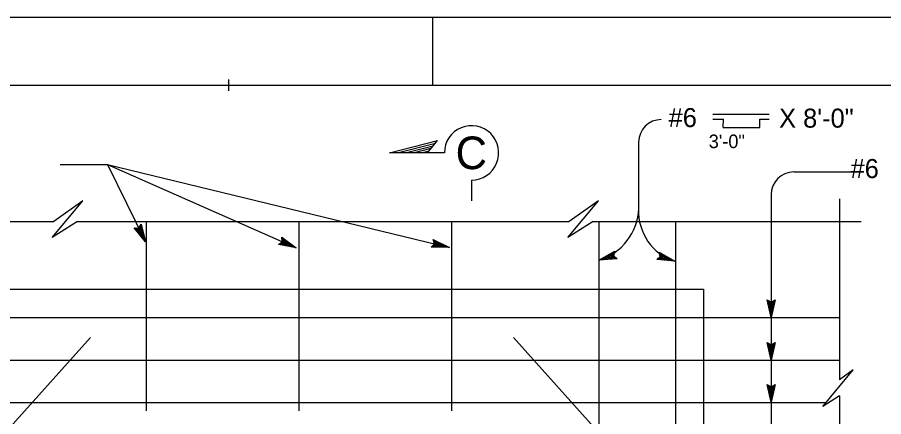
# Model space of a CAD drawing. Extents: x 0 to 2.83, y 0 to 1.83.
# Drawn here: x 0.37 to 0.902, y 1.588 to 1.833 of the extents above; entities that cross this region are included whole.
import ezdxf

# ---------------------------------------------------------------- set-up
doc = ezdxf.new("R2010")
doc.units = 0
for name, color, linetype in [('10 Sheet Format', 7, 'Continuous'), ('210 Border', 7, 'Continuous'), ('212 Leaders and Dim Lines', 7, 'Continuous'), ('214 Text and Titles', 7, 'Continuous'), ('216 Rebar', 7, 'Continuous'), ('241 Concrete', 7, 'Continuous')]:
    doc.layers.add(name, color=color, linetype=linetype)

msp = doc.modelspace()

# ---------------------------------------------------------------- linework, layer by layer
at = {"layer": '10 Sheet Format'}
msp.add_lwpolyline([(0, 0), (2.83333, 0), (2.83333, 1.83333), (0, 1.83333)], close=True, dxfattribs=at)
at = {"layer": '210 Border'}
for p, q in [((0.625, 1.83333), (0.625, 1.79167)), ((0.5, 1.78819), (0.5, 1.79514)), ((0.08333, 1.79167), (2.79167, 1.79167))]:
    msp.add_line(p, q, dxfattribs=at)
at = {"layer": '212 Leaders and Dim Lines'}
for p, q in [((0.75149, 1.75675), (0.75149, 1.71617)), ((0.39628, 1.74314), (0.42536, 1.74314)), ((0.42536, 1.74314), (0.44877, 1.69564)), ((0.42536, 1.74314), (0.54129, 1.69187)), ((0.42536, 1.74314), (0.63532, 1.69225)), ((0.84672, 1.73851), (0.88182, 1.73851)), ((0.83283, 1.72462), (0.83283, 1.39482)), ((0.44877, 1.69564), (0.44182, 1.70431)), ((0.44182, 1.70431), (0.44182, 1.70431)), ((0.44182, 1.70431), (0.44461, 1.70408)), ((0.44765, 1.6979), (0.44259, 1.70422)), ((0.44656, 1.70012), (0.44329, 1.70421)), ((0.44546, 1.70236), (0.44406, 1.70411)), ((0.44461, 1.70408), (0.44615, 1.70645)), ((0.44493, 1.70458), (0.44546, 1.70236)), ((0.44535, 1.70514), (0.44656, 1.70012)), ((0.44574, 1.70581), (0.44767, 1.69788)), ((0.44615, 1.70645), (0.44615, 1.70645)), ((0.44615, 1.70645), (0.44877, 1.69564)), ((0.53269, 1.69568), (0.53235, 1.69848)), ((0.53235, 1.69848), (0.53235, 1.69848)), ((0.53235, 1.69848), (0.54129, 1.69187)), ((0.53244, 1.69773), (0.53901, 1.69288)), ((0.53257, 1.69696), (0.53673, 1.6939)), ((0.62619, 1.69446), (0.62535, 1.69716)), ((0.62535, 1.69716), (0.62535, 1.69716)), ((0.62535, 1.69716), (0.63532, 1.69225)), ((0.44877, 1.69564), (0.44877, 1.69564)), ((0.53039, 1.69406), (0.53269, 1.69568)), ((0.54129, 1.69187), (0.53039, 1.69406)), ((0.53039, 1.69406), (0.53039, 1.69406)), ((0.53899, 1.69288), (0.53105, 1.69448)), ((0.53673, 1.6939), (0.53159, 1.69493)), ((0.53444, 1.69491), (0.53224, 1.69535)), ((0.5326, 1.69626), (0.53444, 1.69491)), ((0.54129, 1.69187), (0.54129, 1.69187)), ((0.62421, 1.69247), (0.62619, 1.69446)), ((0.63532, 1.69225), (0.62421, 1.69247)), ((0.62421, 1.69247), (0.62421, 1.69247)), ((0.63288, 1.69283), (0.62478, 1.693)), ((0.63047, 1.69343), (0.62524, 1.69353)), ((0.62558, 1.69644), (0.6329, 1.69284)), ((0.62804, 1.69402), (0.6258, 1.69406)), ((0.62584, 1.69571), (0.63047, 1.69343)), ((0.626, 1.69503), (0.62804, 1.69402)), ((0.63532, 1.69225), (0.63532, 1.69225)), ((0.72713, 1.68448), (0.73684, 1.6899)), ((0.72954, 1.68521), (0.73662, 1.68915)), ((0.73192, 1.68591), (0.73649, 1.68846)), ((0.73707, 1.68628), (0.73192, 1.68591)), ((0.73432, 1.68662), (0.73627, 1.68772)), ((0.73659, 1.68678), (0.73432, 1.68662)), ((0.73684, 1.6899), (0.73614, 1.68718)), ((0.73614, 1.68718), (0.73822, 1.68527)), ((0.73684, 1.6899), (0.73684, 1.6899)), ((0.76266, 1.68474), (0.76477, 1.6866)), ((0.76477, 1.6866), (0.76413, 1.68935)), ((0.76413, 1.68935), (0.76413, 1.68935)), ((0.76413, 1.68935), (0.77373, 1.68374)), ((0.76431, 1.68861), (0.77136, 1.6845)), ((0.76659, 1.68602), (0.76436, 1.68623)), ((0.76451, 1.68787), (0.76897, 1.68526)), ((0.76462, 1.68717), (0.76659, 1.68602)), ((0.73822, 1.68527), (0.72713, 1.68448)), ((0.72713, 1.68448), (0.72713, 1.68448)), ((0.73766, 1.68577), (0.72953, 1.68519)), ((0.73822, 1.68527), (0.73822, 1.68527)), ((0.77373, 1.68374), (0.76266, 1.68474)), ((0.76266, 1.68474), (0.76266, 1.68474)), ((0.77133, 1.6845), (0.76327, 1.68523)), ((0.76897, 1.68526), (0.76376, 1.68573)), ((0.77373, 1.68374), (0.77373, 1.68374)), ((0.83283, 1.6492), (0.83042, 1.66005)), ((0.83042, 1.66005), (0.83042, 1.66005)), ((0.83042, 1.66005), (0.83283, 1.6586)), ((0.83283, 1.65171), (0.83107, 1.65962)), ((0.83283, 1.6586), (0.83525, 1.66005)), ((0.83525, 1.66005), (0.83283, 1.6492)), ((0.83461, 1.65966), (0.83283, 1.65169)), ((0.83525, 1.66005), (0.83525, 1.66005)), ((0.83283, 1.65419), (0.8317, 1.6593)), ((0.83283, 1.65669), (0.83235, 1.65887)), ((0.83396, 1.65923), (0.83283, 1.65419)), ((0.83333, 1.65891), (0.83283, 1.65669)), ((0.83283, 1.6492), (0.83283, 1.6492)), ((0.83283, 1.62315), (0.83042, 1.634)), ((0.83042, 1.634), (0.83042, 1.634)), ((0.83042, 1.634), (0.83283, 1.63255)), ((0.83282, 1.62567), (0.83107, 1.63357)), ((0.83283, 1.62815), (0.8317, 1.63325)), ((0.83283, 1.63064), (0.83235, 1.63283)), ((0.83283, 1.63255), (0.83525, 1.634)), ((0.83525, 1.634), (0.83283, 1.62315)), ((0.83461, 1.63361), (0.83283, 1.62565)), ((0.83396, 1.63319), (0.83283, 1.62815)), ((0.83333, 1.63287), (0.83283, 1.63064)), ((0.83525, 1.634), (0.83525, 1.634)), ((0.83283, 1.62315), (0.83283, 1.62315)), ((0.83283, 1.59725), (0.83043, 1.6081)), ((0.83043, 1.6081), (0.83043, 1.6081)), ((0.83043, 1.6081), (0.83283, 1.60666)), ((0.83283, 1.59977), (0.83108, 1.60768)), ((0.83283, 1.60225), (0.8317, 1.60736)), ((0.83284, 1.60475), (0.83235, 1.60693)), ((0.83283, 1.60666), (0.83526, 1.6081)), ((0.83526, 1.6081), (0.83283, 1.59725)), ((0.83461, 1.60771), (0.83283, 1.59975)), ((0.83396, 1.60729), (0.83283, 1.60225)), ((0.83333, 1.60697), (0.83284, 1.60475)), ((0.83526, 1.6081), (0.83526, 1.6081)), ((0.83283, 1.59725), (0.83283, 1.59725))]:
    msp.add_line(p, q, dxfattribs=at)
for centre, radius, start, end in [((0.76538, 1.75676), 0.01389, 90, 180), ((0.84672, 1.72462), 0.01389, 90, 180), ((0.71731, 1.71727), 0.03423, 286.6748, 358.0808), ((0.78343, 1.71421), 0.03198, 177.3448, 252.3364)]:
    msp.add_arc(centre, radius, start, end, dxfattribs=at)
at = {"layer": '214 Text and Titles'}
for p, q in [((0.79711, 1.77386), (0.83166, 1.77386)), ((0.79711, 1.77085), (0.80348, 1.77085)), ((0.80344, 1.76576), (0.80348, 1.77085)), ((0.80344, 1.76576), (0.82581, 1.76576)), ((0.82581, 1.76576), (0.82585, 1.77085)), ((0.82585, 1.77085), (0.83166, 1.77085)), ((0.59846, 1.75023), (0.62794, 1.75775)), ((0.60331, 1.75023), (0.62668, 1.75619)), ((0.62185, 1.75023), (0.62794, 1.75775)), ((0.63223, 1.75023), (0.59846, 1.75023)), ((0.60815, 1.75023), (0.62541, 1.75463)), ((0.613, 1.75023), (0.62415, 1.75307)), ((0.61785, 1.75023), (0.62289, 1.75152)), ((0.63223, 1.75038), (0.63223, 1.75038)), ((0.64889, 1.73356), (0.64889, 1.72088))]:
    msp.add_line(p, q, dxfattribs=at)
msp.add_arc((0.64889, 1.75023), 0.01667, 269.9995, 180, dxfattribs=at)
at = {"layer": '216 Rebar'}
for p, q in [((0.44935, 1.5919), (0.44935, 1.70822)), ((0.5431, 1.5919), (0.5431, 1.70822)), ((0.63685, 1.5919), (0.63685, 1.70822)), ((0.72713, 1.70822), (0.72713, 1.33322)), ((0.77401, 1.70822), (0.77401, 1.33322)), ((0.2497, 1.64919), (0.8747, 1.64919)), ((0.30351, 1.51305), (0.41503, 1.63691)), ((0.78618, 1.51305), (0.67466, 1.63691)), ((0.2497, 1.62315), (0.8747, 1.62315)), ((0.2497, 1.59711), (0.86653, 1.59711))]:
    msp.add_line(p, q, dxfattribs=at)
at = {"layer": '241 Concrete'}
for p, q in [((0.39155, 1.69835), (0.41035, 1.7208)), ((0.41035, 1.7208), (0.39245, 1.70822)), ((0.70801, 1.69835), (0.72682, 1.7208)), ((0.72682, 1.7208), (0.70891, 1.70822)), ((0.8747, 1.72212), (0.8747, 1.61108)), ((0.23361, 1.70822), (0.39245, 1.70822)), ((0.40707, 1.70822), (0.39155, 1.69835)), ((0.40707, 1.70822), (0.70891, 1.70822)), ((0.72354, 1.70822), (0.70801, 1.69835)), ((0.72354, 1.70822), (0.88813, 1.70822)), ((0.29137, 1.66655), (0.79137, 1.66655)), ((0.79137, 1.66655), (0.79137, 1.37489)), ((0.86445, 1.59464), (0.88326, 1.61709)), ((0.88326, 1.61709), (0.8747, 1.61108)), ((0.8747, 1.60115), (0.86445, 1.59464)), ((0.8747, 1.60115), (0.8747, 1.44173))]:
    msp.add_line(p, q, dxfattribs=at)

# ---------------------------------------------------------------- texts
at = {"layer": '214 Text and Titles'}
for s, height, p in [('#6', 0.011667, (0.76988, 1.76601)), ('X 8\'-0"', 0.011667, (0.8377, 1.76568)), ('C', 0.02, (0.63911, 1.74023)), ('3\'-0"', 0.008333, (0.7945, 1.75312)), ('#6', 0.011667, (0.88157, 1.73476))]:
    msp.add_text(s, height=height, dxfattribs=at).set_placement(p)

doc.saveas('drawing.dxf')
